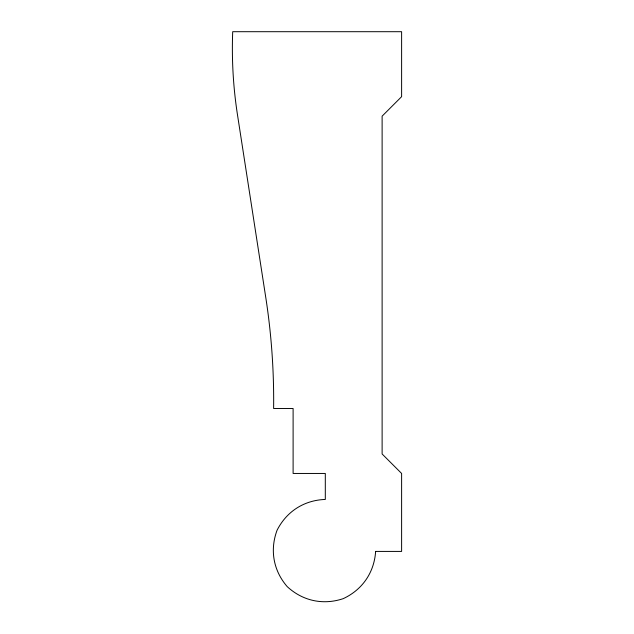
<?xml version="1.0" encoding="UTF-8"?>
<svg xmlns="http://www.w3.org/2000/svg" width="634" height="634" viewBox="0 0 634 634"><rect width="100%" height="100%" fill="white"/><g stroke="black" fill="none" stroke-linecap="round" stroke-linejoin="round"><path stroke-width="0.95" d="M375.629 551.414C374.219 572.518 362.418 589.731 343.24 598.647C323.182 605.367 302.783 600.992 287.234 586.648C273.397 570.648 269.688 550.122 277.05 530.286C286.584 511.408 304.169 500.171 325.305 499.441L325.305 473.455L293.106 473.455L293.106 408.494L273.619 408.494A673.657 673.657 0 0 0 265.733 297.235L237.488 114.849A433.593 433.593 0 0 1 232.702 31.7L401.615 31.7L401.615 96.661L382.12 116.157L382.12 453.968L401.615 473.455L401.615 551.414L375.629 551.414"/></g></svg>
